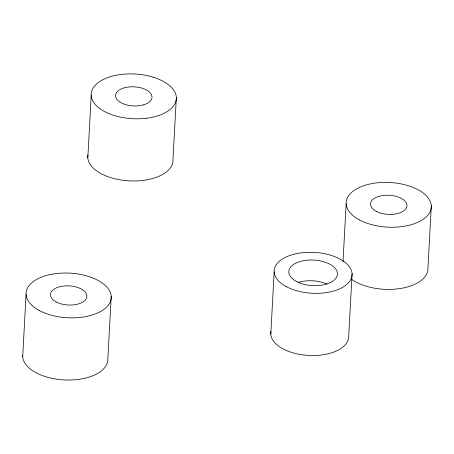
<?xml version="1.0" encoding="UTF-8"?>
<svg xmlns="http://www.w3.org/2000/svg" width="454" height="454" viewBox="0 0 454 454"><rect width="100%" height="100%" fill="white"/><g stroke="black" fill="none" stroke-linecap="round" stroke-linejoin="round"><path stroke-width="0.68" d="M22.7 356.634L26.065 294.464M87.838 157.572L91.209 95.408M111.219 296.422L107.853 358.592A42.642 22.342 3.1 0 1 65.365 379.987A42.642 22.342 3.1 0 1 22.694 355.34M176.356 97.36L172.985 159.53A42.704 22.377 3.1 0 1 167.946 170.602A42.704 22.377 3.1 0 1 118.21 179.517A42.704 22.377 3.1 0 1 87.872 154.95M270.8 334.099L274.165 271.929M343.008 261.765L346.147 203.835M352.088 273.717L348.723 335.886A39.021 20.447 3.1 0 1 308.414 355.397A39.021 20.447 3.1 0 1 270.97 331.426M431.3 205.793L427.935 267.962A42.642 22.342 3.1 0 1 399.685 288.608A42.642 22.342 3.1 0 1 351.578 279.284M298.653 282.337A24.368 12.769 3.1 0 1 326.988 284.062M146.075 118.284A42.704 22.377 3.1 0 1 91.345 92.446A42.704 22.377 3.1 0 1 153.946 77.401M153.912 77.441A42.704 22.377 3.1 0 1 176.163 100.277A42.704 22.377 3.1 0 1 146.052 118.307M143.396 104.914L139.049 105.771A18.268 9.574 3.1 0 1 116.309 98.467A18.268 9.574 3.1 0 1 128.516 87.003A18.268 9.574 3.1 0 1 151.256 94.301L152.028 96.804A18.302 9.591 3.1 0 1 143.396 104.914M286.429 286.69A39.021 20.447 3.1 0 0 351.073 278.994A39.021 20.447 3.1 0 0 301.876 252.782A39.021 20.447 3.1 0 0 286.429 286.69M296.922 281.724A24.368 12.769 3.1 0 0 336.959 276.355A24.368 12.769 3.1 0 0 305.497 260.386A24.368 12.769 3.1 0 0 296.922 281.724M39.47 310.598A42.642 22.342 3.1 0 0 110.112 302.188A42.642 22.342 3.1 0 0 56.347 273.546A42.642 22.342 3.1 0 0 39.47 310.598M56.143 301.938A18.274 9.574 3.1 0 0 86.413 298.335A18.274 9.574 3.1 0 0 63.373 286.06A18.274 9.574 3.1 0 0 56.143 301.938M359.551 219.969A42.642 22.342 3.1 0 0 430.193 211.558A42.642 22.342 3.1 0 0 376.428 182.917A42.642 22.342 3.1 0 0 359.551 219.969M376.224 211.309A18.274 9.574 3.1 0 0 406.495 207.705A18.274 9.574 3.1 0 0 383.454 195.43A18.274 9.574 3.1 0 0 376.224 211.309"/></g></svg>
